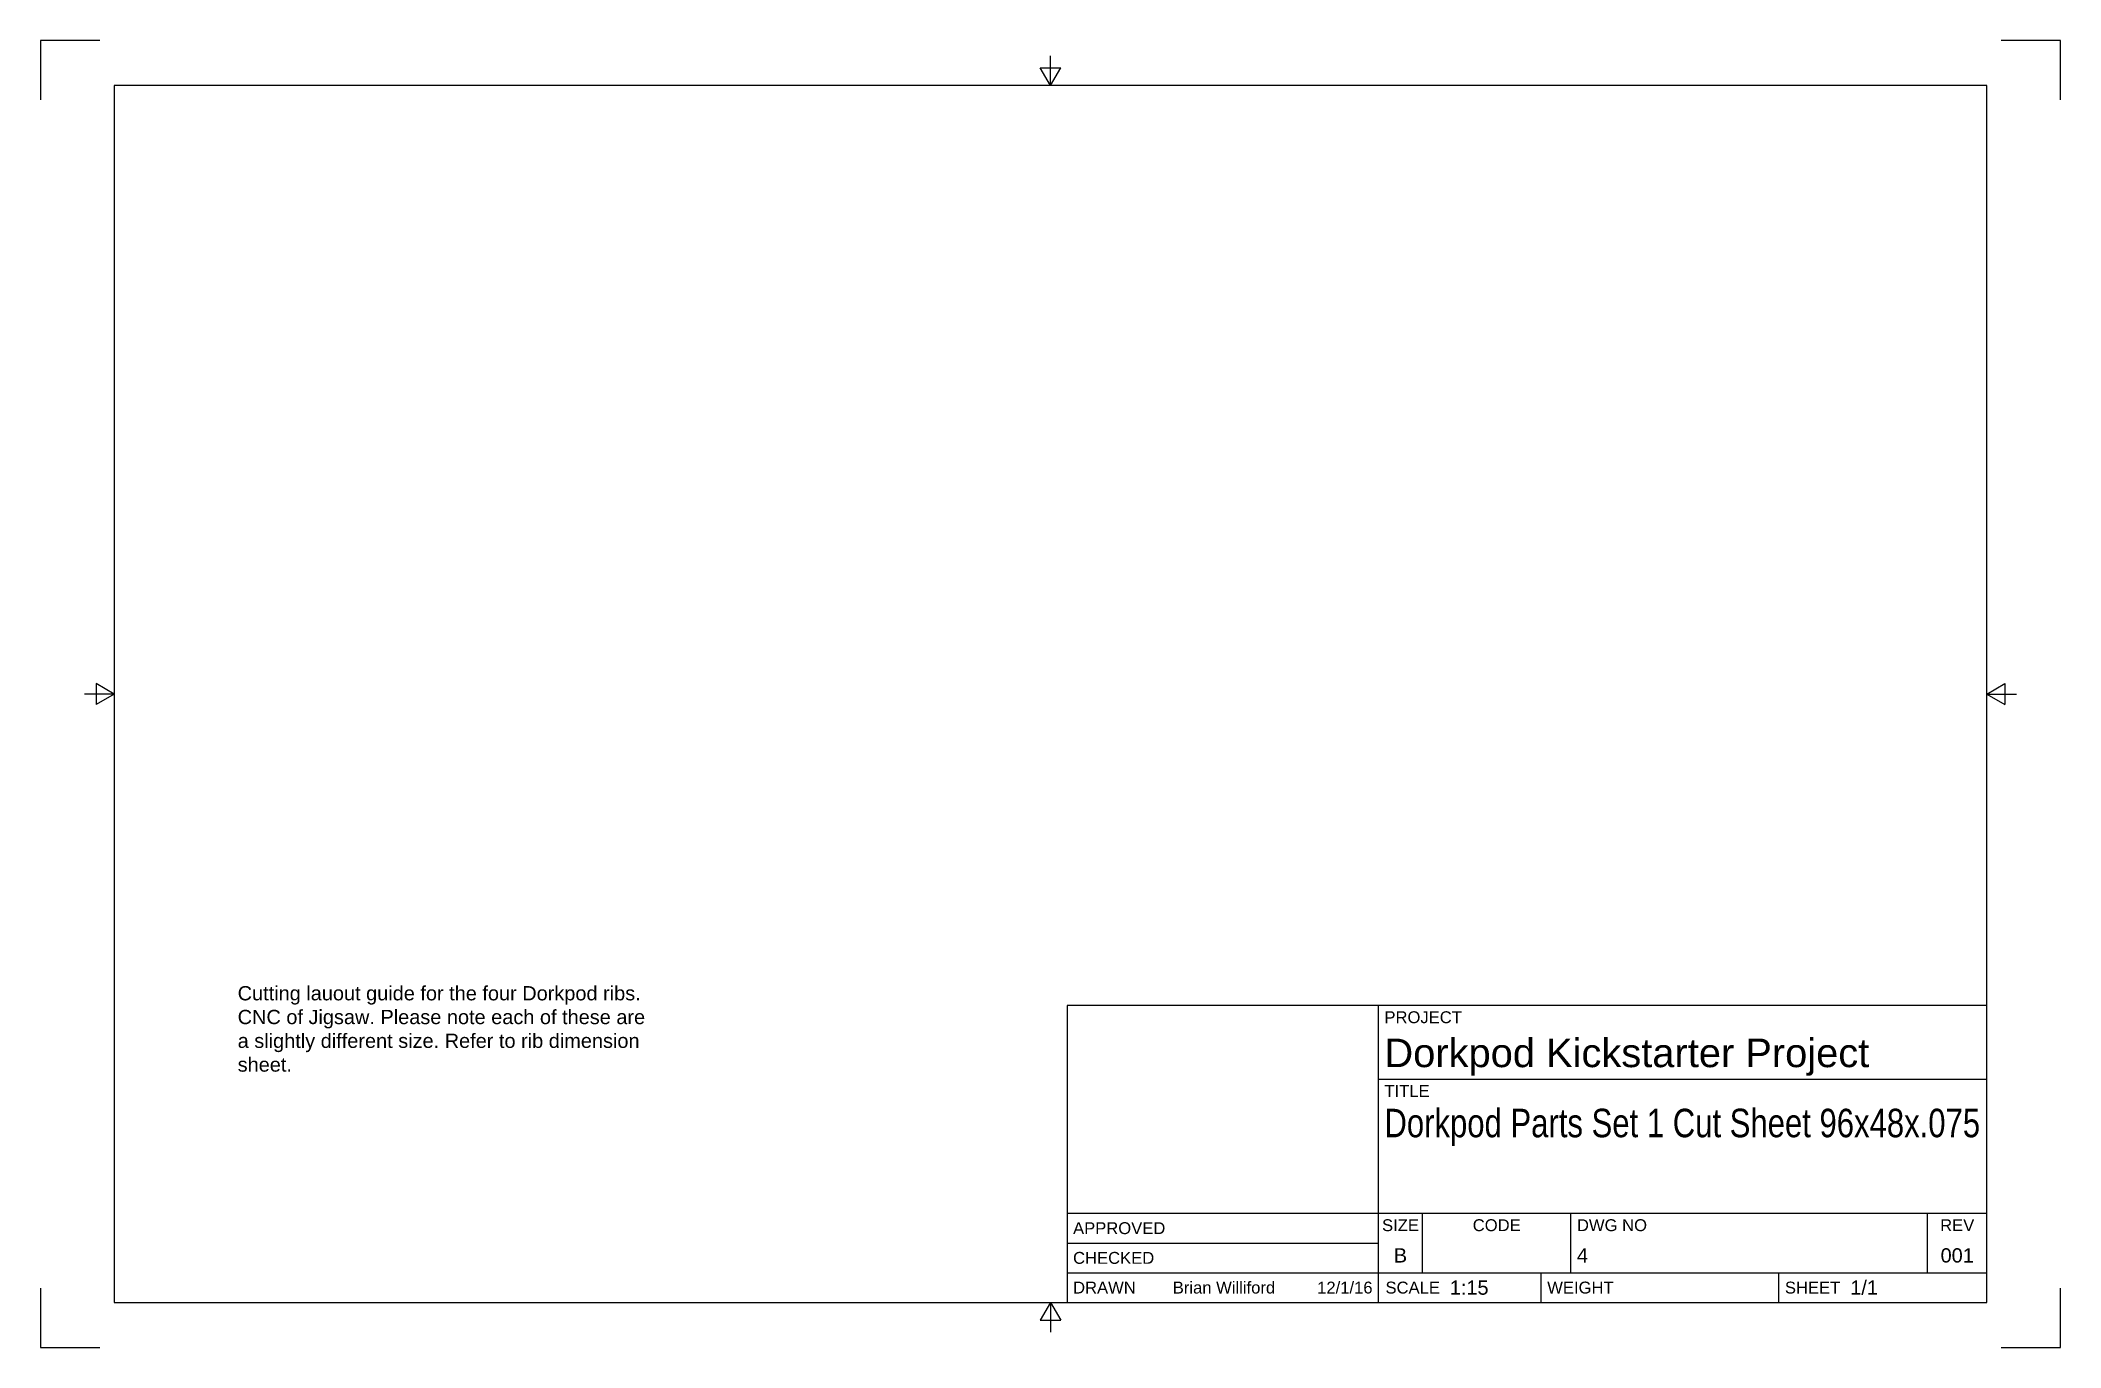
# Paper-space layout 'Sheet1' of a CAD drawing. Header units: inches. Extents: x 0 to 17, y 0 to 11.
import ezdxf
from ezdxf.enums import TextEntityAlignment as Align

# ---------------------------------------------------------------- set-up
doc = ezdxf.new("R2010")
doc.units = ezdxf.units.IN
doc.header["$MEASUREMENT"] = 0
doc.layers.add('Annotations', color=7, linetype='Continuous', lineweight=25)
doc.layers.add('Border', color=7, linetype='Continuous')
doc.layers.add('Titleblock', color=7, linetype='Continuous')
doc.styles.add('FusionTitle', font='Arial Unicode.ttf')
doc.styles.get("Standard").update_dxf_attribs({"font": 'Arial.ttf'})

# ---------------------------------------------------------------- blocks, each defined once
blk = doc.blocks.new('ANSI_B_SHEET')
at = {"layer": 'Border'}
for p, q in [((0.5, 11), (0, 11)), ((0, 11), (0, 10.5)), ((17, 11), (16.5, 11)), ((17, 10.5), (17, 11)), ((8.413, 10.77), (8.587, 10.77)), ((8.5, 10.62), (8.413, 10.77)), ((8.5, 10.62), (8.5, 10.87)), ((8.5, 10.62), (8.587, 10.77)), ((16.38, 10.62), (0.62, 10.62)), ((0.62, 10.62), (0.62, 0.38)), ((16.38, 0.38), (16.38, 10.62)), ((0.62, 5.5), (0.37, 5.5)), ((0.47, 5.587), (0.47, 5.413)), ((0.62, 5.5), (0.47, 5.587)), ((0.62, 5.5), (0.47, 5.413)), ((16.38, 5.5), (16.53, 5.587)), ((16.38, 5.5), (16.63, 5.5)), ((16.38, 5.5), (16.53, 5.413)), ((16.53, 5.587), (16.53, 5.413)), ((0, 0.5), (0, 0)), ((0.62, 0.38), (16.38, 0.38)), ((8.5, 0.38), (8.413, 0.23)), ((8.5, 0.38), (8.5, 0.13)), ((8.5, 0.38), (8.587, 0.23)), ((17, 0), (17, 0.5)), ((8.413, 0.23), (8.587, 0.23)), ((0, 0), (0.5, 0)), ((16.5, 0), (17, 0))]:
    blk.add_line(p, q, dxfattribs=at)
blk = doc.blocks.new('ANSI_TITLEBLOCK')
at = {"layer": 'Titleblock'}
for p, q in [((0, 2.5), (-7.74, 2.5)), ((-7.74, 2.5), (-7.74, 0)), ((-5.12, 0), (-5.12, 2.5)), ((0, 0), (0, 2.5)), ((-5.12, 1.88), (0, 1.88)), ((-7.74, 0.75), (0, 0.75)), ((-4.75, 0.25), (-4.75, 0.75)), ((-3.5, 0.25), (-3.5, 0.75)), ((-0.5, 0.25), (-0.5, 0.75)), ((-7.74, 0.5), (-5.12, 0.5)), ((-7.74, 0.25), (0, 0.25)), ((-3.75, 0), (-3.75, 0.25)), ((-1.75, 0), (-1.75, 0.25)), ((-7.74, 0), (0, 0))]:
    blk.add_line(p, q, dxfattribs=at)
at = {"layer": 'Titleblock', "style": 'FusionTitle'}
for s, p in [('PROJECT', (-5.07, 2.45)), ('TITLE', (-5.07, 1.83)), ('DWG NO', (-3.45, 0.7))]:
    blk.add_text(s, height=0.1, dxfattribs=at).set_placement(p, align=Align.TOP_LEFT)
for s, p in [('SIZE', (-4.935, 0.7)), ('CODE', (-4.125, 0.7)), ('REV', (-0.25, 0.7))]:
    blk.add_text(s, height=0.1, dxfattribs=at).set_placement(p, align=Align.TOP_CENTER)
for s, p in [('APPROVED', (-7.69, 0.625)), ('CHECKED', (-7.69, 0.375)), ('DRAWN', (-7.69, 0.125)), ('SCALE', (-5.061, 0.125)), ('WEIGHT', (-3.7, 0.125)), ('SHEET', (-1.7, 0.125))]:
    blk.add_text(s, height=0.1, dxfattribs=at).set_placement(p, align=Align.MIDDLE_LEFT)
blk.add_attdef('PROJECT', (-5.07, 1.98), '', height=0.24, dxfattribs=at)
for tag, height, p in [('TITLE_1', 0.24, (-5.07, 1.63)), ('TITLE_2', 0.24, (-5.07, 1.29)), ('TITLE_3', 0.12, (-5.07, 0.95))]:
    blk.add_attdef(tag, text='', height=height, dxfattribs=at).set_placement(p, align=Align.TOP_LEFT)
for tag, height, p in [('APPROVED_BY', 0.1, (-6.851, 0.625)), ('CHECKED_BY', 0.1, (-6.851, 0.375)), ('DRAWN_BY', 0.1, (-6.851, 0.125)), ('SCALE', 0.12, (-4.52, 0.125)), ('WEIGHT', 0.12, (-3.1, 0.125)), ('SHEET', 0.12, (-1.15, 0.125))]:
    blk.add_attdef(tag, text='', height=height, dxfattribs=at).set_placement(p, align=Align.MIDDLE_LEFT)
for tag, p in [('APPROVED_DATE', (-5.17, 0.625)), ('CHECKED_DATE', (-5.17, 0.375)), ('DRAWN_DATE', (-5.17, 0.125))]:
    blk.add_attdef(tag, text='', height=0.1, dxfattribs=at).set_placement(p, align=Align.MIDDLE_RIGHT)
for tag, p in [('SIZE', (-4.935, 0.3)), ('CODE', (-4.125, 0.3)), ('REV', (-0.25, 0.3))]:
    blk.add_attdef(tag, text='', height=0.12, dxfattribs=at).set_placement(p, align=Align.BOTTOM_CENTER)
blk.add_attdef('DWG_NO', text='', height=0.12, dxfattribs=at).set_placement((-3.45, 0.3), align=Align.BOTTOM_LEFT)

psp = doc.layouts.new('Sheet1')

# ---------------------------------------------------------------- block references
at = {"layer": 'Border'}
psp.add_blockref('ANSI_B_SHEET', (0, 0), dxfattribs=at)
at = {"layer": 'Titleblock'}
ref = psp.add_blockref('ANSI_TITLEBLOCK', (16.38, 0.38), dxfattribs=at)
ref.add_attrib('SHEET', '1/1', dxfattribs={"height": 0.12, "style": 'FusionTitle'}).set_placement((15.23, 0.505), align=Align.MIDDLE_LEFT)
ref.add_attrib('SCALE', '1:15', dxfattribs={"height": 0.12, "style": 'FusionTitle'}).set_placement((11.86, 0.505), align=Align.MIDDLE_LEFT)
ref.add_attrib('DRAWN_DATE', '12/1/16', dxfattribs={"height": 0.1, "style": 'FusionTitle'}).set_placement((11.21, 0.505), align=Align.MIDDLE_RIGHT)
ref.add_attrib('DRAWN_BY', 'Brian Williford', dxfattribs={"height": 0.1, "style": 'FusionTitle'}).set_placement((9.529, 0.505), align=Align.MIDDLE_LEFT)
ref.add_attrib('DWG_NO', '4', dxfattribs={"height": 0.12, "style": 'FusionTitle'}).set_placement((12.93, 0.68), align=Align.BOTTOM_LEFT)
ref.add_attrib('SIZE', 'B', dxfattribs={"height": 0.12, "style": 'FusionTitle'}).set_placement((11.445, 0.68), align=Align.BOTTOM_CENTER)
ref.add_attrib('REV', '001', dxfattribs={"height": 0.12, "style": 'FusionTitle'}).set_placement((16.13, 0.68), align=Align.BOTTOM_CENTER)
ref.add_attrib('PROJECT', 'Dorkpod Kickstarter Project', (11.31, 2.36), dxfattribs={"height": 0.24, "style": 'FusionTitle'})
ref.add_attrib('TITLE_1', 'Dorkpod Parts Set 1 Cut Sheet 96x48x.075', dxfattribs={"height": 0.24, "style": 'FusionTitle', "width": 0.779646}).set_placement((11.31, 2.01), align=Align.TOP_LEFT)

# ---------------------------------------------------------------- texts
at = {"layer": 'Annotations', "insert": (1.66, 3.042), "char_height": 0.12, "attachment_point": 1}
psp.add_mtext_dynamic_manual_height_columns('Cutting lauout guide for the four Dorkpod ribs. \\PCNC of Jigsaw. Please note each of these are a slightly different size. Refer to rib dimension sheet.', width=3.49564, gutter_width=0.6, heights=[0], dxfattribs=at)

doc.saveas('drawing.dxf')
